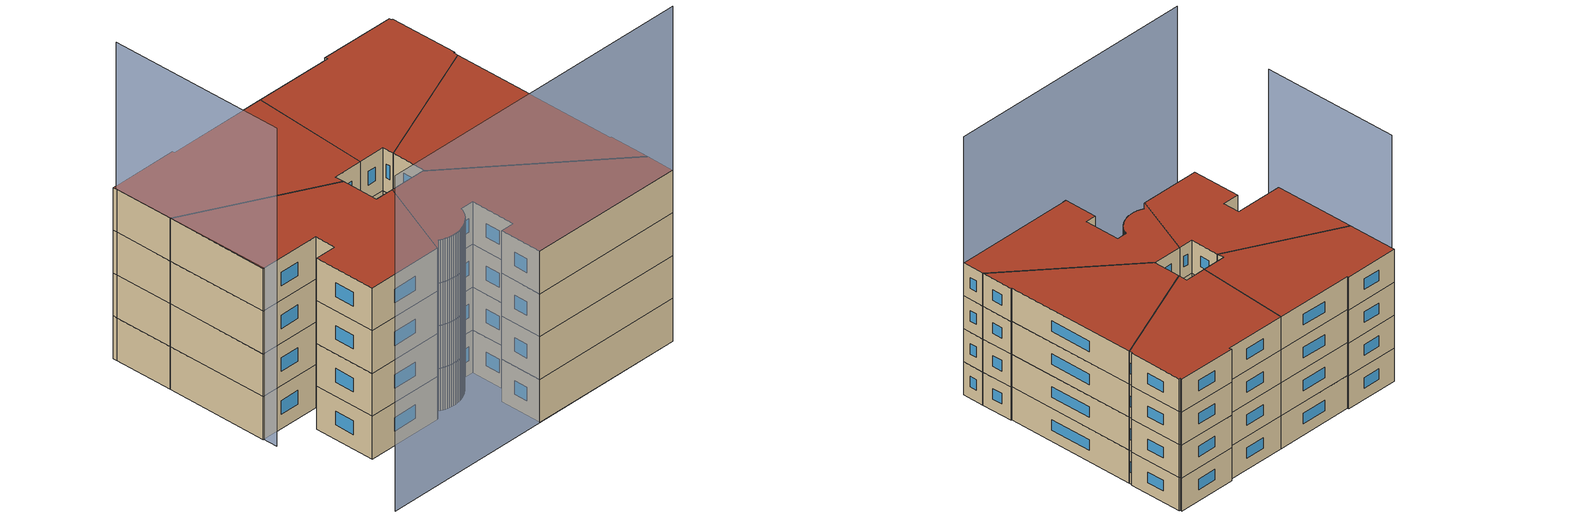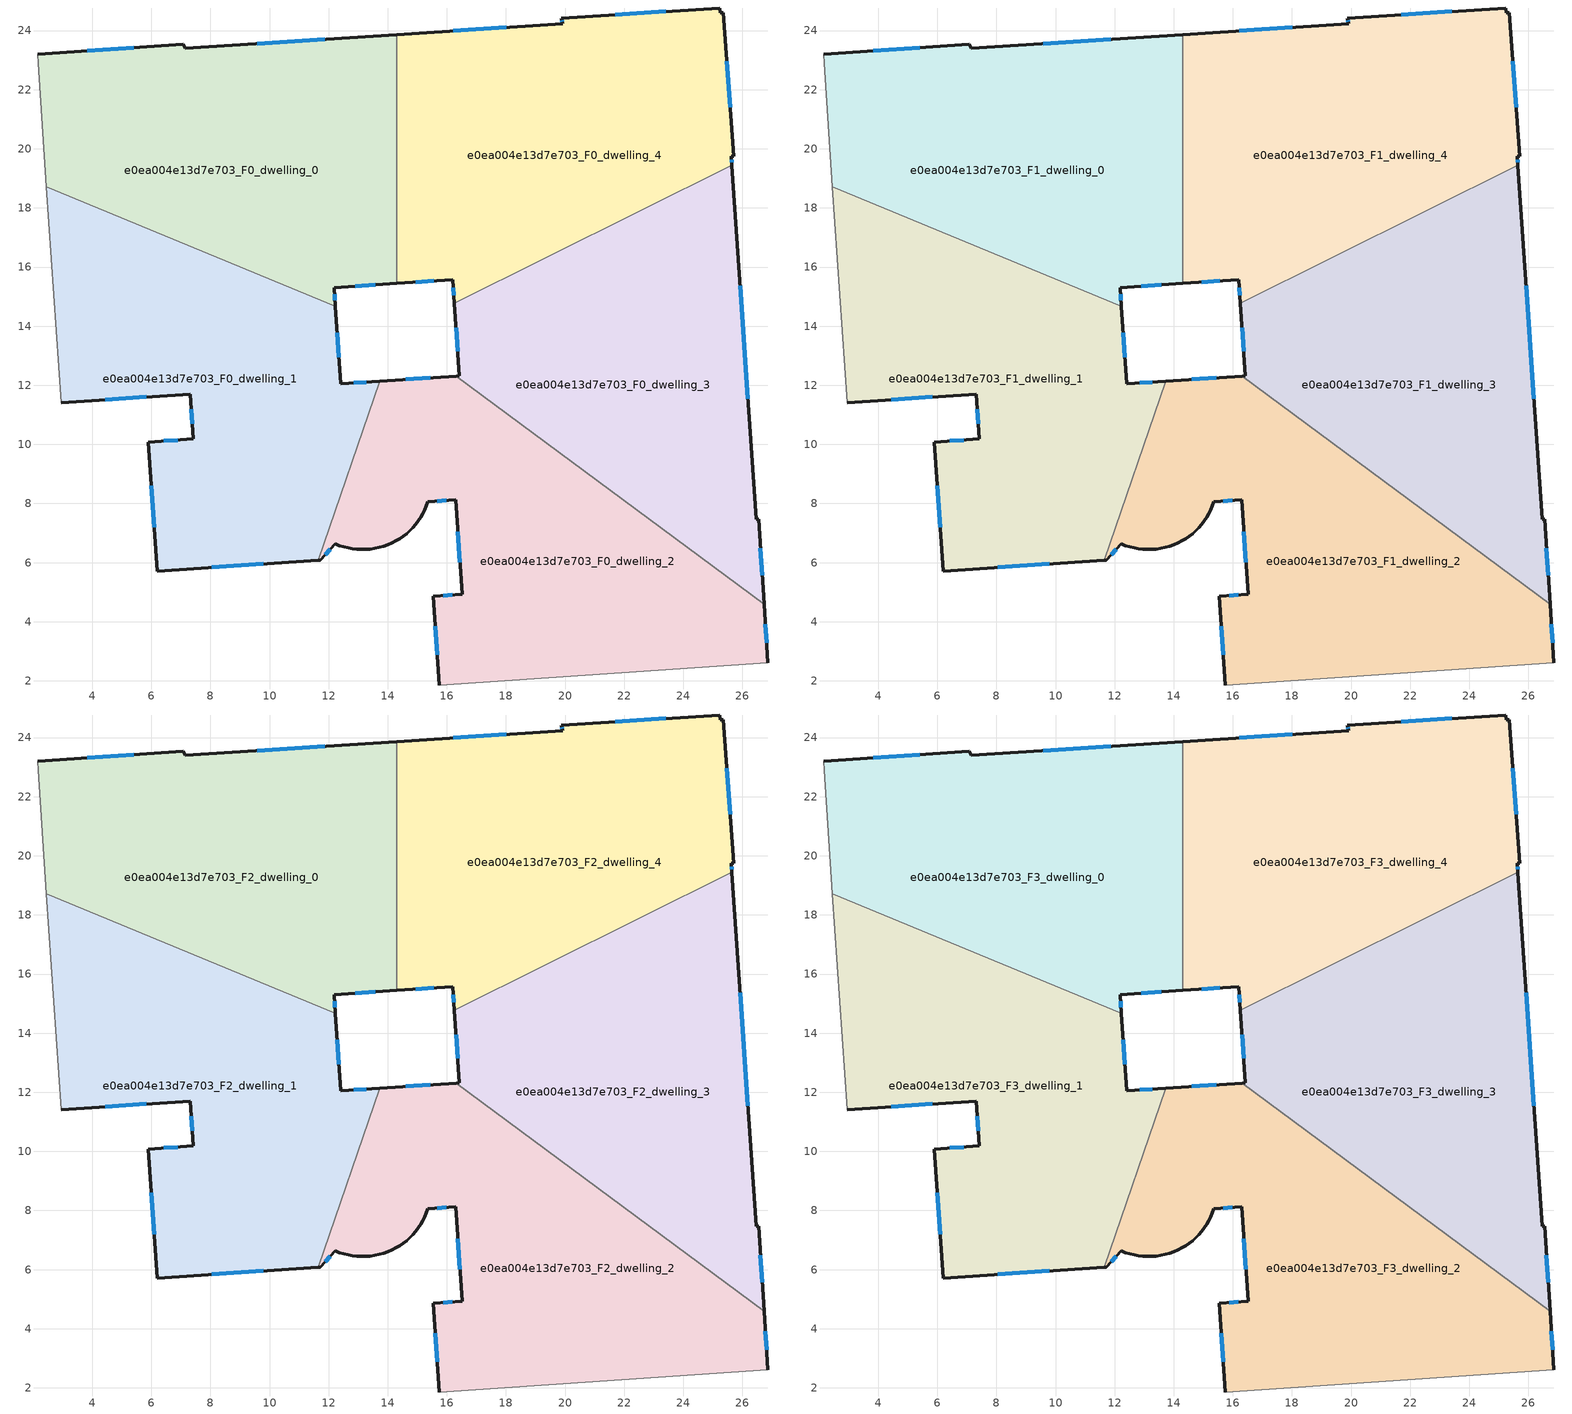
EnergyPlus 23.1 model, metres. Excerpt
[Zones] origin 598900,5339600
e0ea004e13d7e703_F0_dwelling_0
 floor ground (EU_floor_Construction): 14.3,23.86 14.3,15.44 12.19,15.3 12.23,14.67 2.45,18.72 2.17,22.9 2.16,23.2 7.09,23.54 7.15,23.4 z0
 wall outside (EU_wall_Construction): 14.3,23.86 7.15,23.4 7.09,23.54 2.16,23.2 / 12.23,14.67 12.19,15.3 14.3,15.44 z0:3
 wall adiabatic (EU_wall_Construction): 2.16,23.2 2.17,22.9 2.45,18.72 z0:3
 wall to e0ea004e13d7e703_F0_dwelling_4 (EU_wall_Construction): 14.3,15.44 14.3,23.86 z0:3
 wall to e0ea004e13d7e703_F0_dwelling_1 (EU_wall_Construction): 2.45,18.72 12.23,14.67 z0:3
 window (EU_Window_Construction): 5.41,23.42 3.83,23.32 / 11.87,23.71 9.58,23.56 / 12.91,15.35 13.58,15.39 / 12.22,14.88 12.2,15.09 z1.02:1.98
e0ea004e13d7e703_F0_dwelling_1
 floor ground (EU_floor_Construction): 12.23,14.67 12.41,12.05 13.73,12.14 11.64,6.08 6.2,5.71 5.91,10.08 7.42,10.18 7.32,11.7 2.95,11.41 2.45,18.72 z0
 wall outside (EU_wall_Construction): 2.95,11.41 7.32,11.7 7.42,10.18 5.91,10.08 6.2,5.71 11.64,6.08 / 13.73,12.14 12.41,12.05 12.23,14.67 z0:3
 wall adiabatic (EU_wall_Construction): 2.45,18.72 2.95,11.41 z0:3
 wall to e0ea004e13d7e703_F0_dwelling_2 (EU_wall_Construction): 11.64,6.08 13.73,12.14 z0:3
 window (EU_Window_Construction): 6.9,10.15 6.42,10.11 / 7.35,11.19 7.38,10.7 / 4.44,11.51 5.83,11.6 / 12.35,12.94 12.29,13.78 / 13.28,12.11 12.86,12.08 / 8.05,5.84 9.79,5.95 / 6.01,8.59 6.1,7.2 z1.02:1.98
e0ea004e13d7e703_F0_dwelling_2
 floor ground (EU_floor_Construction): 26.73,4.58 26.86,2.61 15.75,1.86 15.55,4.86 16.51,4.93 16.3,8.12 15.36,8.06 15.31,7.92 15.25,7.79 15.19,7.66 15.11,7.53 15.03,7.41 14.94,7.29 14.85,7.18 14.74,7.08 14.64,6.98 14.52,6.89 14.4,6.81 14.28,6.74 14.15,6.67 14.01,6.61 13.86,6.56 13.71,6.51 13.57,6.48 13.42,6.46 13.26,6.45 13.11,6.44 12.96,6.45 12.81,6.47 12.66,6.5 12.51,6.53 12.36,6.58 12.22,6.63 11.72,6.08 11.64,6.08 13.73,12.14 16.32,12.31 z0
 wall outside (EU_wall_Construction): 11.64,6.08 11.72,6.08 12.22,6.63 12.36,6.58 12.51,6.53 12.66,6.5 12.81,6.47 12.96,6.45 13.11,6.44 13.26,6.45 13.42,6.46 13.57,6.48 13.71,6.51 13.86,6.56 14.01,6.61 14.15,6.67 14.28,6.74 14.4,6.81 14.52,6.89 14.64,6.98 14.74,7.08 14.85,7.18 14.94,7.29 15.03,7.41 15.11,7.53 15.19,7.66 15.25,7.79 15.31,7.92 15.36,8.06 16.3,8.12 16.51,4.93 15.55,4.86 15.75,1.86 / 16.32,12.31 13.73,12.14 / 26.86,2.61 26.73,4.58 z0:3
 wall adiabatic (EU_wall_Construction): 15.75,1.86 26.86,2.61 z0:3
 wall to e0ea004e13d7e703_F0_dwelling_3 (EU_wall_Construction): 26.73,4.58 16.32,12.31 z0:3
 window (EU_Window_Construction): 11.89,6.27 12.05,6.45 / 15.44,12.25 14.61,12.2 / 26.82,3.28 26.78,3.91 / 15.61,3.84 15.68,2.88 / 16.18,4.91 15.87,4.89 / 16.37,7.04 16.44,6.02 / 15.68,8.08 15.98,8.1 z1.02:1.98
e0ea004e13d7e703_F0_dwelling_3
 floor ground (EU_floor_Construction): 25.64,19.44 26.47,7.47 26.55,7.47 26.73,4.58 16.32,12.31 16.42,12.32 16.26,14.78 z0
 wall outside (EU_wall_Construction): 26.73,4.58 26.55,7.47 26.47,7.47 25.64,19.44 / 16.26,14.78 16.42,12.32 16.32,12.31 z0:3
 wall to e0ea004e13d7e703_F0_dwelling_4 (EU_wall_Construction): 25.64,19.44 16.25,14.78 z0:3
 window (EU_Window_Construction): 26.67,5.57 26.61,6.49 / 16.31,13.94 16.36,13.15 / 26.19,11.54 25.92,15.36 z1.02:1.98
e0ea004e13d7e703_F0_dwelling_4
 floor ground (EU_floor_Construction): 25.36,24.6 25.7,19.75 25.62,19.74 25.64,19.44 16.26,14.78 16.2,15.57 14.3,15.44 14.3,23.86 19.93,24.23 19.86,24.42 25.23,24.76 25.25,24.6 z0
 wall outside (EU_wall_Construction): 25.64,19.44 25.62,19.74 25.7,19.75 25.36,24.6 25.25,24.6 25.23,24.76 19.86,24.42 19.93,24.23 14.3,23.86 / 14.3,15.44 16.2,15.57 16.26,14.78 z0:3
 window (EU_Window_Construction): 23.41,24.65 21.69,24.54 / 25.58,21.4 25.48,22.95 / 25.64,19.54 25.63,19.64 / 16.22,15.3 16.24,15.05 / 14.95,15.49 15.56,15.53 / 18.01,24.11 16.22,23.99 / 19.88,24.35 19.9,24.29 z1.02:1.98
e0ea004e13d7e703_F1_dwelling_0
 floor to e0ea004e13d7e703_F0_dwelling_0 (EU_floor_Construction): 14.3,23.86 14.3,15.44 12.19,15.3 12.23,14.67 2.45,18.72 2.17,22.9 2.15,23.2 7.09,23.54 7.15,23.4 z3
 wall outside (EU_wall_Construction): 14.3,23.86 7.15,23.4 7.09,23.54 2.16,23.2 / 12.23,14.67 12.19,15.3 14.3,15.44 z3:6
 wall adiabatic (EU_wall_Construction): 2.16,23.2 2.17,22.9 2.45,18.72 z3:6
 wall to e0ea004e13d7e703_F1_dwelling_4 (EU_wall_Construction): 14.3,15.44 14.3,23.86 z3:6
 wall to e0ea004e13d7e703_F1_dwelling_1 (EU_wall_Construction): 2.45,18.72 12.23,14.67 z3:6
 window (EU_Window_Construction): 5.41,23.42 3.83,23.32 / 11.87,23.71 9.58,23.56 / 12.91,15.35 13.58,15.39 / 12.22,14.88 12.2,15.09 z4.02:4.98
e0ea004e13d7e703_F1_dwelling_1
 floor to e0ea004e13d7e703_F0_dwelling_1 (EU_floor_Construction): 12.23,14.67 12.41,12.05 13.73,12.14 11.64,6.08 6.2,5.71 5.91,10.08 7.42,10.18 7.32,11.7 2.95,11.41 2.45,18.72 z3
 wall outside (EU_wall_Construction): 2.95,11.41 7.32,11.7 7.42,10.18 5.91,10.08 6.2,5.71 11.64,6.08 / 13.73,12.14 12.41,12.05 12.23,14.67 z3:6
 wall adiabatic (EU_wall_Construction): 2.45,18.72 2.95,11.41 z3:6
 wall to e0ea004e13d7e703_F1_dwelling_2 (EU_wall_Construction): 11.64,6.08 13.73,12.14 z3:6
 window (EU_Window_Construction): 6.9,10.15 6.42,10.11 / 7.35,11.19 7.38,10.7 / 4.44,11.51 5.83,11.6 / 12.35,12.94 12.29,13.78 / 13.28,12.11 12.86,12.08 / 8.05,5.84 9.79,5.95 / 6.01,8.59 6.1,7.2 z4.02:4.98
e0ea004e13d7e703_F1_dwelling_2
 floor to e0ea004e13d7e703_F0_dwelling_2 (EU_floor_Construction): 26.73,4.58 26.86,2.61 15.75,1.86 15.54,4.86 16.51,4.93 16.3,8.12 15.36,8.06 15.31,7.92 15.25,7.79 15.19,7.66 15.11,7.53 15.03,7.41 14.94,7.29 14.85,7.18 14.74,7.08 14.63,6.98 14.52,6.89 14.4,6.81 14.27,6.74 14.15,6.67 14,6.61 13.86,6.56 13.71,6.51 13.57,6.48 13.42,6.46 13.26,6.45 13.11,6.44 12.96,6.45 12.81,6.47 12.66,6.5 12.51,6.53 12.36,6.58 12.22,6.63 11.72,6.08 11.64,6.08 13.73,12.14 16.32,12.31 z3
 wall outside (EU_wall_Construction): 11.64,6.08 11.72,6.08 12.22,6.63 12.36,6.58 12.51,6.53 12.66,6.5 12.81,6.47 12.96,6.45 13.11,6.44 13.26,6.45 13.42,6.46 13.57,6.48 13.71,6.51 13.86,6.56 14.01,6.61 14.15,6.67 14.28,6.74 14.4,6.81 14.52,6.89 14.64,6.98 14.74,7.08 14.85,7.18 14.94,7.29 15.03,7.41 15.11,7.53 15.19,7.66 15.25,7.79 15.31,7.92 15.36,8.06 16.3,8.12 16.51,4.93 15.55,4.86 15.75,1.86 / 16.32,12.31 13.73,12.14 / 26.86,2.61 26.73,4.58 z3:6
 wall adiabatic (EU_wall_Construction): 15.75,1.86 26.86,2.61 z3:6
 wall to e0ea004e13d7e703_F1_dwelling_3 (EU_wall_Construction): 26.73,4.58 16.32,12.31 z3:6
 window (EU_Window_Construction): 11.89,6.27 12.05,6.45 / 15.44,12.25 14.61,12.2 / 26.82,3.28 26.78,3.91 / 15.61,3.84 15.68,2.88 / 16.18,4.91 15.87,4.89 / 16.37,7.04 16.44,6.02 / 15.68,8.08 15.98,8.1 z4.02:4.98
e0ea004e13d7e703_F1_dwelling_3
 floor to e0ea004e13d7e703_F0_dwelling_3 (EU_floor_Construction): 25.64,19.44 26.47,7.47 26.55,7.47 26.73,4.58 16.32,12.31 16.42,12.32 16.25,14.78 z3
 wall outside (EU_wall_Construction): 26.73,4.58 26.55,7.47 26.47,7.47 25.64,19.44 / 16.26,14.78 16.42,12.32 16.32,12.31 z3:6
 wall to e0ea004e13d7e703_F1_dwelling_4 (EU_wall_Construction): 25.64,19.44 16.25,14.78 z3:6
 window (EU_Window_Construction): 26.67,5.57 26.61,6.49 / 16.31,13.94 16.36,13.15 / 26.19,11.54 25.92,15.36 z4.02:4.98
e0ea004e13d7e703_F1_dwelling_4
 floor to e0ea004e13d7e703_F0_dwelling_4 (EU_floor_Construction): 25.36,24.6 25.7,19.75 25.62,19.74 25.64,19.44 16.25,14.78 16.2,15.57 14.3,15.44 14.3,23.86 19.92,24.23 19.86,24.42 25.23,24.76 25.25,24.6 z3
 wall outside (EU_wall_Construction): 25.64,19.44 25.62,19.74 25.7,19.75 25.36,24.6 25.25,24.6 25.23,24.76 19.86,24.42 19.93,24.23 14.3,23.86 / 14.3,15.44 16.2,15.57 16.26,14.78 z3:6
 window (EU_Window_Construction): 23.41,24.65 21.69,24.54 / 25.58,21.4 25.48,22.95 / 25.64,19.54 25.63,19.64 / 16.22,15.3 16.24,15.05 / 14.95,15.49 15.56,15.53 / 18.01,24.11 16.22,23.99 / 19.88,24.35 19.9,24.29 z4.02:4.98
e0ea004e13d7e703_F2_dwelling_0
 floor to e0ea004e13d7e703_F1_dwelling_0 (EU_floor_Construction): 14.3,23.86 14.3,15.44 12.19,15.3 12.23,14.67 2.45,18.72 2.17,22.9 2.15,23.2 7.09,23.54 7.15,23.4 z6
 wall outside (EU_wall_Construction): 14.3,23.86 7.15,23.4 7.09,23.54 2.16,23.2 / 12.23,14.67 12.19,15.3 14.3,15.44 z6:9
 wall adiabatic (EU_wall_Construction): 2.16,23.2 2.17,22.9 2.45,18.72 z6:9
 wall to e0ea004e13d7e703_F2_dwelling_4 (EU_wall_Construction): 14.3,15.44 14.3,23.86 z6:9
 wall to e0ea004e13d7e703_F2_dwelling_1 (EU_wall_Construction): 2.45,18.72 12.23,14.67 z6:9
 window (EU_Window_Construction): 5.41,23.42 3.83,23.32 / 11.87,23.71 9.58,23.56 / 12.91,15.35 13.58,15.39 / 12.22,14.88 12.2,15.09 z7.02:7.98
e0ea004e13d7e703_F2_dwelling_1
 floor to e0ea004e13d7e703_F1_dwelling_1 (EU_floor_Construction): 12.23,14.67 12.41,12.05 13.73,12.14 11.64,6.08 6.2,5.71 5.91,10.08 7.42,10.18 7.32,11.7 2.95,11.41 2.45,18.72 z6
 wall outside (EU_wall_Construction): 2.95,11.41 7.32,11.7 7.42,10.18 5.91,10.08 6.2,5.71 11.64,6.08 / 13.73,12.14 12.41,12.05 12.23,14.67 z6:9
 wall adiabatic (EU_wall_Construction): 2.45,18.72 2.95,11.41 z6:9
 wall to e0ea004e13d7e703_F2_dwelling_2 (EU_wall_Construction): 11.64,6.08 13.73,12.14 z6:9
 window (EU_Window_Construction): 6.9,10.15 6.42,10.11 / 7.35,11.19 7.38,10.7 / 4.44,11.51 5.83,11.6 / 12.35,12.94 12.29,13.78 / 13.28,12.11 12.86,12.08 / 8.05,5.84 9.79,5.95 / 6.01,8.59 6.1,7.2 z7.02:7.98
e0ea004e13d7e703_F2_dwelling_2
 floor to e0ea004e13d7e703_F1_dwelling_2 (EU_floor_Construction): 26.73,4.58 26.86,2.61 15.75,1.86 15.54,4.86 16.51,4.93 16.3,8.12 15.36,8.06 15.31,7.92 15.25,7.79 15.19,7.66 15.11,7.53 15.03,7.41 14.94,7.29 14.85,7.18 14.74,7.08 14.63,6.98 14.52,6.89 14.4,6.81 14.27,6.74 14.15,6.67 14,6.61 13.86,6.56 13.71,6.51 13.57,6.48 13.42,6.46 13.26,6.45 13.11,6.44 12.96,6.45 12.81,6.47 12.66,6.5 12.51,6.53 12.36,6.58 12.22,6.63 11.72,6.08 11.64,6.08 13.73,12.14 16.32,12.31 z6
 wall outside (EU_wall_Construction): 11.64,6.08 11.72,6.08 12.22,6.63 12.36,6.58 12.51,6.53 12.66,6.5 12.81,6.47 12.96,6.45 13.11,6.44 13.26,6.45 13.42,6.46 13.57,6.48 13.71,6.51 13.86,6.56 14.01,6.61 14.15,6.67 14.28,6.74 14.4,6.81 14.52,6.89 14.64,6.98 14.74,7.08 14.85,7.18 14.94,7.29 15.03,7.41 15.11,7.53 15.19,7.66 15.25,7.79 15.31,7.92 15.36,8.06 16.3,8.12 16.51,4.93 15.55,4.86 15.75,1.86 / 16.32,12.31 13.73,12.14 / 26.86,2.61 26.73,4.58 z6:9
 wall adiabatic (EU_wall_Construction): 15.75,1.86 26.86,2.61 z6:9
 wall to e0ea004e13d7e703_F2_dwelling_3 (EU_wall_Construction): 26.73,4.58 16.32,12.31 z6:9
 window (EU_Window_Construction): 11.89,6.27 12.05,6.45 / 15.44,12.25 14.61,12.2 / 26.82,3.28 26.78,3.91 / 15.61,3.84 15.68,2.88 / 16.18,4.91 15.87,4.89 / 16.37,7.04 16.44,6.02 / 15.68,8.08 15.98,8.1 z7.02:7.98
e0ea004e13d7e703_F2_dwelling_3
 floor to e0ea004e13d7e703_F1_dwelling_3 (EU_floor_Construction): 25.64,19.44 26.47,7.47 26.55,7.47 26.73,4.58 16.32,12.31 16.42,12.32 16.25,14.78 z6
 wall outside (EU_wall_Construction): 26.73,4.58 26.55,7.47 26.47,7.47 25.64,19.44 / 16.26,14.78 16.42,12.32 16.32,12.31 z6:9
 wall to e0ea004e13d7e703_F2_dwelling_4 (EU_wall_Construction): 25.64,19.44 16.25,14.78 z6:9
 window (EU_Window_Construction): 26.67,5.57 26.61,6.49 / 16.31,13.94 16.36,13.15 / 26.19,11.54 25.92,15.36 z7.02:7.98
e0ea004e13d7e703_F2_dwelling_4
 floor to e0ea004e13d7e703_F1_dwelling_4 (EU_floor_Construction): 25.36,24.6 25.7,19.75 25.62,19.74 25.64,19.44 16.25,14.78 16.2,15.57 14.3,15.44 14.3,23.86 19.92,24.23 19.86,24.42 25.23,24.76 25.25,24.6 z6
 wall outside (EU_wall_Construction): 25.64,19.44 25.62,19.74 25.7,19.75 25.36,24.6 25.25,24.6 25.23,24.76 19.86,24.42 19.93,24.23 14.3,23.86 / 14.3,15.44 16.2,15.57 16.26,14.78 z6:9
 window (EU_Window_Construction): 23.41,24.65 21.69,24.54 / 25.58,21.4 25.48,22.95 / 25.64,19.54 25.63,19.64 / 16.22,15.3 16.24,15.05 / 14.95,15.49 15.56,15.53 / 18.01,24.11 16.22,23.99 / 19.88,24.35 19.9,24.29 z7.02:7.98
e0ea004e13d7e703_F3_dwelling_0
 floor to e0ea004e13d7e703_F2_dwelling_0 (EU_floor_Construction): 14.3,23.86 14.3,15.44 12.19,15.3 12.23,14.67 2.45,18.72 2.17,22.9 2.15,23.2 7.09,23.54 7.15,23.4 z9
 wall outside (EU_wall_Construction): 14.3,23.86 7.15,23.4 7.09,23.54 2.16,23.2 / 12.23,14.67 12.19,15.3 14.3,15.44 z9:12
 wall adiabatic (EU_wall_Construction): 2.16,23.2 2.17,22.9 2.45,18.72 z9:12
 wall to e0ea004e13d7e703_F3_dwelling_4 (EU_wall_Construction): 14.3,15.44 14.3,23.86 z9:12
 wall to e0ea004e13d7e703_F3_dwelling_1 (EU_wall_Construction): 2.45,18.72 12.23,14.67 z9:12
 window (EU_Window_Construction): 5.41,23.42 3.83,23.32 / 11.87,23.71 9.58,23.56 / 12.91,15.35 13.58,15.39 / 12.22,14.88 12.2,15.09 z10.02:10.98
 roof outside (EU_roof_Construction): 14.3,15.44 14.3,23.86 7.15,23.4 7.09,23.54 2.16,23.2 2.17,22.9 2.45,18.72 12.23,14.67 12.19,15.3 z12
e0ea004e13d7e703_F3_dwelling_1
 floor to e0ea004e13d7e703_F2_dwelling_1 (EU_floor_Construction): 12.23,14.67 12.41,12.05 13.73,12.14 11.64,6.08 6.2,5.71 5.91,10.08 7.42,10.18 7.32,11.7 2.95,11.41 2.45,18.72 z9
 wall outside (EU_wall_Construction): 2.95,11.41 7.32,11.7 7.42,10.18 5.91,10.08 6.2,5.71 11.64,6.08 / 13.73,12.14 12.41,12.05 12.23,14.67 z9:12
 wall adiabatic (EU_wall_Construction): 2.45,18.72 2.95,11.41 z9:12
 wall to e0ea004e13d7e703_F3_dwelling_2 (EU_wall_Construction): 11.64,6.08 13.73,12.14 z9:12
 window (EU_Window_Construction): 6.9,10.15 6.42,10.11 / 7.35,11.19 7.38,10.7 / 4.44,11.51 5.83,11.6 / 12.35,12.94 12.29,13.78 / 13.28,12.11 12.86,12.08 / 8.05,5.84 9.79,5.95 / 6.01,8.59 6.1,7.2 z10.02:10.98
 roof outside (EU_roof_Construction): 11.64,6.08 13.73,12.14 12.41,12.05 12.23,14.67 2.45,18.72 2.95,11.41 7.32,11.7 7.42,10.18 5.91,10.08 6.2,5.71 z12
e0ea004e13d7e703_F3_dwelling_2
 floor to e0ea004e13d7e703_F2_dwelling_2 (EU_floor_Construction): 26.73,4.58 26.86,2.61 15.75,1.86 15.54,4.86 16.51,4.93 16.3,8.12 15.36,8.06 15.31,7.92 15.25,7.79 15.19,7.66 15.11,7.53 15.03,7.41 14.94,7.29 14.85,7.18 14.74,7.08 14.63,6.98 14.52,6.89 14.4,6.81 14.27,6.74 14.15,6.67 14,6.61 13.86,6.56 13.71,6.51 13.57,6.48 13.42,6.46 13.26,6.45 13.11,6.44 12.96,6.45 12.81,6.47 12.66,6.5 12.51,6.53 12.36,6.58 12.22,6.63 11.72,6.08 11.64,6.08 13.73,12.14 16.32,12.31 z9
 wall outside (EU_wall_Construction): 11.64,6.08 11.72,6.08 12.22,6.63 12.36,6.58 12.51,6.53 12.66,6.5 12.81,6.47 12.96,6.45 13.11,6.44 13.26,6.45 13.42,6.46 13.57,6.48 13.71,6.51 13.86,6.56 14.01,6.61 14.15,6.67 14.28,6.74 14.4,6.81 14.52,6.89 14.64,6.98 14.74,7.08 14.85,7.18 14.94,7.29 15.03,7.41 15.11,7.53 15.19,7.66 15.25,7.79 15.31,7.92 15.36,8.06 16.3,8.12 16.51,4.93 15.55,4.86 15.75,1.86 / 16.32,12.31 13.73,12.14 / 26.86,2.61 26.73,4.58 z9:12
 wall adiabatic (EU_wall_Construction): 15.75,1.86 26.86,2.61 z9:12
 wall to e0ea004e13d7e703_F3_dwelling_3 (EU_wall_Construction): 26.73,4.58 16.32,12.31 z9:12
 window (EU_Window_Construction): 11.89,6.27 12.05,6.45 / 15.44,12.25 14.61,12.2 / 26.82,3.28 26.78,3.91 / 15.61,3.84 15.68,2.88 / 16.18,4.91 15.87,4.89 / 16.37,7.04 16.44,6.02 / 15.68,8.08 15.98,8.1 z10.02:10.98
 roof outside (EU_roof_Construction): 26.86,2.61 26.73,4.58 16.32,12.31 13.73,12.14 11.64,6.08 11.72,6.08 12.22,6.63 12.36,6.58 12.51,6.53 12.66,6.5 12.81,6.47 12.96,6.45 13.11,6.44 13.26,6.45 13.42,6.46 13.57,6.48 13.71,6.51 13.86,6.56 14.01,6.61 14.15,6.67 14.28,6.74 14.4,6.81 14.52,6.89 14.64,6.98 14.74,7.08 14.85,7.18 14.94,7.29 15.03,7.41 15.11,7.53 15.19,7.66 15.25,7.79 15.31,7.92 15.36,8.06 16.3,8.12 16.51,4.93 15.55,4.86 15.75,1.86 z12
e0ea004e13d7e703_F3_dwelling_3
 floor to e0ea004e13d7e703_F2_dwelling_3 (EU_floor_Construction): 25.64,19.44 26.47,7.47 26.55,7.47 26.73,4.58 16.32,12.31 16.42,12.32 16.25,14.78 z9
 wall outside (EU_wall_Construction): 26.73,4.58 26.55,7.47 26.47,7.47 25.64,19.44 / 16.26,14.78 16.42,12.32 16.32,12.31 z9:12
 wall to e0ea004e13d7e703_F3_dwelling_4 (EU_wall_Construction): 25.64,19.44 16.25,14.78 z9:12
 window (EU_Window_Construction): 26.67,5.57 26.61,6.49 / 16.31,13.94 16.36,13.15 / 26.19,11.54 25.92,15.36 z10.02:10.98
 roof outside (EU_roof_Construction): 26.73,4.58 26.55,7.47 26.47,7.47 25.64,19.44 16.26,14.78 16.42,12.32 16.32,12.31 z12
e0ea004e13d7e703_F3_dwelling_4
 floor to e0ea004e13d7e703_F2_dwelling_4 (EU_floor_Construction): 25.36,24.6 25.7,19.75 25.62,19.74 25.64,19.44 16.25,14.78 16.2,15.57 14.3,15.44 14.3,23.86 19.92,24.23 19.86,24.42 25.23,24.76 25.25,24.6 z9
 wall outside (EU_wall_Construction): 25.64,19.44 25.62,19.74 25.7,19.75 25.36,24.6 25.25,24.6 25.23,24.76 19.86,24.42 19.93,24.23 14.3,23.86 / 14.3,15.44 16.2,15.57 16.26,14.78 z9:12
 window (EU_Window_Construction): 23.41,24.65 21.69,24.54 / 25.58,21.4 25.48,22.95 / 25.64,19.54 25.63,19.64 / 16.22,15.3 16.24,15.05 / 14.95,15.49 15.56,15.53 / 18.01,24.11 16.22,23.99 / 19.88,24.35 19.9,24.29 z10.02:10.98
 roof outside (EU_roof_Construction): 25.64,19.44 25.62,19.74 25.7,19.75 25.36,24.6 25.25,24.6 25.23,24.76 19.86,24.42 19.93,24.23 14.3,23.86 14.3,15.44 16.2,15.57 16.26,14.78 z12
shading: 3.64,1.04 26.86,2.62 z0:23.5; 2.17,22.96 3.06,10.41 z0:22.3
[Building]
EU S2 Campaign: North Axis=0; Terrain=City; Solar Distribution=FullExterior
[Site:Location]
Vienna: Latitude=48; Longitude=16.5; Time Zone=1; Elevation=183
[SizingPeriod:WeatherFileDays]
AnnualSizingPeriod: Begin Month=1; Begin Day of Month=1; End Month=12; End Day of Month=31; Day of Week for Start Day=Monday; Use Weather File Daylight Saving Period=No; Use Weather File Rain and Snow Indicators=No
[MATERIAL]
EU_InternalMass_Material: Roughness=MediumRough; Thickness=0.1; Conductivity=1; Density=1800; Specific Heat=900; Thermal Absorptance=0.9; Solar Absorptance=0.7; Visible Absorptance=0.7
[MATERIAL:NOMASS] Roughness=MediumRough; Thermal Absorptance=0.9; Solar Absorptance=0.7; Visible Absorptance=0.7
Name | Thermal Resistance
EU_wall_NoMass | 0.942466
EU_roof_NoMass | 0.551687
EU_floor_NoMass | 0.66527
[WINDOWMATERIAL:SIMPLEGLAZINGSYSTEM]
EU_Window_SimpleGlazing: UFactor=2.03367; Solar Heat Gain Coefficient=0.65; Visible Transmittance=0.65
[CONSTRUCTION]
EU_wall_Construction: EU_wall_NoMass
EU_roof_Construction: EU_roof_NoMass
EU_floor_Construction: EU_floor_NoMass
EU_Window_Construction: EU_Window_SimpleGlazing
EU_InternalMass_Construction: EU_InternalMass_Material
[ZONE] Type=1; Multiplier=1; Ceiling Height=autocalculate; Floor Area=autocalculate; Part of Total Floor Area=Yes
Name | Volume
e0ea004e13d7e703_F0_dwelling_0 | 253.245
e0ea004e13d7e703_F1_dwelling_0; e0ea004e13d7e703_F2_dwelling_0; e0ea004e13d7e703_F3_dwelling_0 | 253.247
e0ea004e13d7e703_F0_dwelling_1; e0ea004e13d7e703_F0_dwelling_2 | 253.243
e0ea004e13d7e703_F1_dwelling_1; e0ea004e13d7e703_F2_dwelling_1; e0ea004e13d7e703_F3_dwelling_1 | 253.241
e0ea004e13d7e703_F1_dwelling_2; e0ea004e13d7e703_F2_dwelling_2; e0ea004e13d7e703_F3_dwelling_2 | 253.246
e0ea004e13d7e703_F0_dwelling_3 | 253.233
e0ea004e13d7e703_F1_dwelling_3; e0ea004e13d7e703_F2_dwelling_3; e0ea004e13d7e703_F3_dwelling_3 | 253.232
e0ea004e13d7e703_F0_dwelling_4; e0ea004e13d7e703_F1_dwelling_4; e0ea004e13d7e703_F2_dwelling_4; e0ea004e13d7e703_F3_dwelling_4 | 253.25
[INTERNALMASS] Construction=EU_InternalMass_Construction
Name | Zone or ZoneList | Surface Area
e0ea004e13d7e703_F0_dwelling_0_EU_InternalMass | e0ea004e13d7e703_F0_dwelling_0 | 84.4152
e0ea004e13d7e703_F0_dwelling_1_EU_InternalMass | e0ea004e13d7e703_F0_dwelling_1 | 84.4139
e0ea004e13d7e703_F0_dwelling_2_EU_InternalMass | e0ea004e13d7e703_F0_dwelling_2 | 84.4143
e0ea004e13d7e703_F0_dwelling_3_EU_InternalMass | e0ea004e13d7e703_F0_dwelling_3 | 84.4107
e0ea004e13d7e703_F0_dwelling_4_EU_InternalMass | e0ea004e13d7e703_F0_dwelling_4 | 84.4165
e0ea004e13d7e703_F1_dwelling_0_EU_InternalMass | e0ea004e13d7e703_F1_dwelling_0 | 84.4152
e0ea004e13d7e703_F1_dwelling_1_EU_InternalMass | e0ea004e13d7e703_F1_dwelling_1 | 84.4139
e0ea004e13d7e703_F1_dwelling_2_EU_InternalMass | e0ea004e13d7e703_F1_dwelling_2 | 84.4143
e0ea004e13d7e703_F1_dwelling_3_EU_InternalMass | e0ea004e13d7e703_F1_dwelling_3 | 84.4107
e0ea004e13d7e703_F1_dwelling_4_EU_InternalMass | e0ea004e13d7e703_F1_dwelling_4 | 84.4165
e0ea004e13d7e703_F2_dwelling_0_EU_InternalMass | e0ea004e13d7e703_F2_dwelling_0 | 84.4152
e0ea004e13d7e703_F2_dwelling_1_EU_InternalMass | e0ea004e13d7e703_F2_dwelling_1 | 84.4139
e0ea004e13d7e703_F2_dwelling_2_EU_InternalMass | e0ea004e13d7e703_F2_dwelling_2 | 84.4143
e0ea004e13d7e703_F2_dwelling_3_EU_InternalMass | e0ea004e13d7e703_F2_dwelling_3 | 84.4107
e0ea004e13d7e703_F2_dwelling_4_EU_InternalMass | e0ea004e13d7e703_F2_dwelling_4 | 84.4165
e0ea004e13d7e703_F3_dwelling_0_EU_InternalMass | e0ea004e13d7e703_F3_dwelling_0 | 84.4152
e0ea004e13d7e703_F3_dwelling_1_EU_InternalMass | e0ea004e13d7e703_F3_dwelling_1 | 84.4139
e0ea004e13d7e703_F3_dwelling_2_EU_InternalMass | e0ea004e13d7e703_F3_dwelling_2 | 84.4143
e0ea004e13d7e703_F3_dwelling_3_EU_InternalMass | e0ea004e13d7e703_F3_dwelling_3 | 84.4107
e0ea004e13d7e703_F3_dwelling_4_EU_InternalMass | e0ea004e13d7e703_F3_dwelling_4 | 84.4165
[OTHEREQUIPMENT] Fuel Type=Electricity; Design Level Calculation Method=Watts/Area; Power per Zone Floor Area=1; Fraction Latent=0; Fraction Radiant=0; Fraction Lost=0; Carbon Dioxide Generation Rate=0; EndUse Subcategory=EU_Step8_InternalGains
Name | Zone or ZoneList or Space or SpaceList | Schedule
EU_Step8_InternalGain_e0ea004e13d7e703_F0_dwelling_0_f000 | e0ea004e13d7e703_F0_dwelling_0 | EU_Step8_GainSchedule_e0ea004e13d7e703_F0_dwelling_0_f000
EU_Step8_InternalGain_e0ea004e13d7e703_F0_dwelling_1_f000 | e0ea004e13d7e703_F0_dwelling_1 | EU_Step8_GainSchedule_e0ea004e13d7e703_F0_dwelling_1_f000
EU_Step8_InternalGain_e0ea004e13d7e703_F0_dwelling_2_f000 | e0ea004e13d7e703_F0_dwelling_2 | EU_Step8_GainSchedule_e0ea004e13d7e703_F0_dwelling_2_f000
EU_Step8_InternalGain_e0ea004e13d7e703_F0_dwelling_3_f000 | e0ea004e13d7e703_F0_dwelling_3 | EU_Step8_GainSchedule_e0ea004e13d7e703_F0_dwelling_3_f000
EU_Step8_InternalGain_e0ea004e13d7e703_F0_dwelling_4_f000 | e0ea004e13d7e703_F0_dwelling_4 | EU_Step8_GainSchedule_e0ea004e13d7e703_F0_dwelling_4_f000
EU_Step8_InternalGain_e0ea004e13d7e703_F1_dwelling_0_f000 | e0ea004e13d7e703_F1_dwelling_0 | EU_Step8_GainSchedule_e0ea004e13d7e703_F1_dwelling_0_f000
EU_Step8_InternalGain_e0ea004e13d7e703_F1_dwelling_1_f000 | e0ea004e13d7e703_F1_dwelling_1 | EU_Step8_GainSchedule_e0ea004e13d7e703_F1_dwelling_1_f000
EU_Step8_InternalGain_e0ea004e13d7e703_F1_dwelling_2_f000 | e0ea004e13d7e703_F1_dwelling_2 | EU_Step8_GainSchedule_e0ea004e13d7e703_F1_dwelling_2_f000
EU_Step8_InternalGain_e0ea004e13d7e703_F1_dwelling_3_f000 | e0ea004e13d7e703_F1_dwelling_3 | EU_Step8_GainSchedule_e0ea004e13d7e703_F1_dwelling_3_f000
EU_Step8_InternalGain_e0ea004e13d7e703_F1_dwelling_4_f000 | e0ea004e13d7e703_F1_dwelling_4 | EU_Step8_GainSchedule_e0ea004e13d7e703_F1_dwelling_4_f000
EU_Step8_InternalGain_e0ea004e13d7e703_F2_dwelling_0_f000 | e0ea004e13d7e703_F2_dwelling_0 | EU_Step8_GainSchedule_e0ea004e13d7e703_F2_dwelling_0_f000
EU_Step8_InternalGain_e0ea004e13d7e703_F2_dwelling_1_f000 | e0ea004e13d7e703_F2_dwelling_1 | EU_Step8_GainSchedule_e0ea004e13d7e703_F2_dwelling_1_f000
EU_Step8_InternalGain_e0ea004e13d7e703_F2_dwelling_2_f000 | e0ea004e13d7e703_F2_dwelling_2 | EU_Step8_GainSchedule_e0ea004e13d7e703_F2_dwelling_2_f000
EU_Step8_InternalGain_e0ea004e13d7e703_F2_dwelling_3_f000 | e0ea004e13d7e703_F2_dwelling_3 | EU_Step8_GainSchedule_e0ea004e13d7e703_F2_dwelling_3_f000
EU_Step8_InternalGain_e0ea004e13d7e703_F2_dwelling_4_f000 | e0ea004e13d7e703_F2_dwelling_4 | EU_Step8_GainSchedule_e0ea004e13d7e703_F2_dwelling_4_f000
EU_Step8_InternalGain_e0ea004e13d7e703_F3_dwelling_0_f000 | e0ea004e13d7e703_F3_dwelling_0 | EU_Step8_GainSchedule_e0ea004e13d7e703_F3_dwelling_0_f000
EU_Step8_InternalGain_e0ea004e13d7e703_F3_dwelling_1_f000 | e0ea004e13d7e703_F3_dwelling_1 | EU_Step8_GainSchedule_e0ea004e13d7e703_F3_dwelling_1_f000
EU_Step8_InternalGain_e0ea004e13d7e703_F3_dwelling_2_f000 | e0ea004e13d7e703_F3_dwelling_2 | EU_Step8_GainSchedule_e0ea004e13d7e703_F3_dwelling_2_f000
EU_Step8_InternalGain_e0ea004e13d7e703_F3_dwelling_3_f000 | e0ea004e13d7e703_F3_dwelling_3 | EU_Step8_GainSchedule_e0ea004e13d7e703_F3_dwelling_3_f000
EU_Step8_InternalGain_e0ea004e13d7e703_F3_dwelling_4_f000 | e0ea004e13d7e703_F3_dwelling_4 | EU_Step8_GainSchedule_e0ea004e13d7e703_F3_dwelling_4_f000
[ZONEVENTILATION:DESIGNFLOWRATE] Schedule=EU_AlwaysOn; Design Flow Rate Calculation Method=AirChanges/Hour; Air Changes per Hour=0.530523; Ventilation Type=Natural; Fan Pressure Rise=0; Fan Total Efficiency=1; Constant Term Coefficient=1; Temperature Term Coefficient=0; Velocity Term Coefficient=0; Velocity Squared Term Coefficient=0; Minimum Indoor Temperature=-100; Maximum Indoor Temperature=100; Delta Temperature=-100; Minimum Outdoor Temperature=-100; Maximum Outdoor Temperature=100; Maximum Wind Speed=40
Name | Zone or ZoneList or Space or SpaceList
EU_ConstantAir_e0ea004e13d7e703_F0_dwelling_0 | e0ea004e13d7e703_F0_dwelling_0
EU_ConstantAir_e0ea004e13d7e703_F0_dwelling_1 | e0ea004e13d7e703_F0_dwelling_1
EU_ConstantAir_e0ea004e13d7e703_F0_dwelling_2 | e0ea004e13d7e703_F0_dwelling_2
EU_ConstantAir_e0ea004e13d7e703_F0_dwelling_3 | e0ea004e13d7e703_F0_dwelling_3
EU_ConstantAir_e0ea004e13d7e703_F0_dwelling_4 | e0ea004e13d7e703_F0_dwelling_4
EU_ConstantAir_e0ea004e13d7e703_F1_dwelling_0 | e0ea004e13d7e703_F1_dwelling_0
EU_ConstantAir_e0ea004e13d7e703_F1_dwelling_1 | e0ea004e13d7e703_F1_dwelling_1
EU_ConstantAir_e0ea004e13d7e703_F1_dwelling_2 | e0ea004e13d7e703_F1_dwelling_2
EU_ConstantAir_e0ea004e13d7e703_F1_dwelling_3 | e0ea004e13d7e703_F1_dwelling_3
EU_ConstantAir_e0ea004e13d7e703_F1_dwelling_4 | e0ea004e13d7e703_F1_dwelling_4
EU_ConstantAir_e0ea004e13d7e703_F2_dwelling_0 | e0ea004e13d7e703_F2_dwelling_0
EU_ConstantAir_e0ea004e13d7e703_F2_dwelling_1 | e0ea004e13d7e703_F2_dwelling_1
EU_ConstantAir_e0ea004e13d7e703_F2_dwelling_2 | e0ea004e13d7e703_F2_dwelling_2
EU_ConstantAir_e0ea004e13d7e703_F2_dwelling_3 | e0ea004e13d7e703_F2_dwelling_3
EU_ConstantAir_e0ea004e13d7e703_F2_dwelling_4 | e0ea004e13d7e703_F2_dwelling_4
EU_ConstantAir_e0ea004e13d7e703_F3_dwelling_0 | e0ea004e13d7e703_F3_dwelling_0
EU_ConstantAir_e0ea004e13d7e703_F3_dwelling_1 | e0ea004e13d7e703_F3_dwelling_1
EU_ConstantAir_e0ea004e13d7e703_F3_dwelling_2 | e0ea004e13d7e703_F3_dwelling_2
EU_ConstantAir_e0ea004e13d7e703_F3_dwelling_3 | e0ea004e13d7e703_F3_dwelling_3
EU_ConstantAir_e0ea004e13d7e703_F3_dwelling_4 | e0ea004e13d7e703_F3_dwelling_4
[HVACTEMPLATE:THERMOSTAT] Constant Heating Setpoint=20; Constant Cooling Setpoint=50
EU_HeatOnly_e0ea004e13d7e703_F0_dwelling_0; EU_HeatOnly_e0ea004e13d7e703_F0_dwelling_1; EU_HeatOnly_e0ea004e13d7e703_F0_dwelling_2; EU_HeatOnly_e0ea004e13d7e703_F0_dwelling_3; EU_HeatOnly_e0ea004e13d7e703_F0_dwelling_4; EU_HeatOnly_e0ea004e13d7e703_F1_dwelling_0; EU_HeatOnly_e0ea004e13d7e703_F1_dwelling_1; EU_HeatOnly_e0ea004e13d7e703_F1_dwelling_2; EU_HeatOnly_e0ea004e13d7e703_F1_dwelling_3; EU_HeatOnly_e0ea004e13d7e703_F1_dwelling_4; EU_HeatOnly_e0ea004e13d7e703_F2_dwelling_0; EU_HeatOnly_e0ea004e13d7e703_F2_dwelling_1; EU_HeatOnly_e0ea004e13d7e703_F2_dwelling_2; EU_HeatOnly_e0ea004e13d7e703_F2_dwelling_3; EU_HeatOnly_e0ea004e13d7e703_F2_dwelling_4; EU_HeatOnly_e0ea004e13d7e703_F3_dwelling_0; EU_HeatOnly_e0ea004e13d7e703_F3_dwelling_1; EU_HeatOnly_e0ea004e13d7e703_F3_dwelling_2; EU_HeatOnly_e0ea004e13d7e703_F3_dwelling_3; EU_HeatOnly_e0ea004e13d7e703_F3_dwelling_4
[HVACTEMPLATE:ZONE:IDEALLOADSAIRSYSTEM] System Availability Schedule=EU_AlwaysOn; Maximum Heating Supply Air Temperature=50; Minimum Cooling Supply Air Temperature=13; Maximum Heating Supply Air Humidity Ratio=0.0156; Minimum Cooling Supply Air Humidity Ratio=0.0077; Heating Limit=NoLimit; Cooling Limit=NoLimit; Heating Availability Schedule=EU_AlwaysOn; Cooling Availability Schedule=EU_CoolingOff; Dehumidification Control Type=ConstantSensibleHeatRatio; Cooling Sensible Heat Ratio=0.7; Dehumidification Setpoint=60; Humidification Control Type=None; Humidification Setpoint=30; Outdoor Air Method=None; Outdoor Air Flow Rate per Person=0.00944; Outdoor Air Flow Rate per Zone Floor Area=0; Outdoor Air Flow Rate per Zone=0; Demand Controlled Ventilation Type=None; Outdoor Air Economizer Type=NoEconomizer; Heat Recovery Type=None; Sensible Heat Recovery Effectiveness=0.7; Latent Heat Recovery Effectiveness=0.65
Name | Template Thermostat
e0ea004e13d7e703_F0_dwelling_0 | EU_HeatOnly_e0ea004e13d7e703_F0_dwelling_0
e0ea004e13d7e703_F0_dwelling_1 | EU_HeatOnly_e0ea004e13d7e703_F0_dwelling_1
e0ea004e13d7e703_F0_dwelling_2 | EU_HeatOnly_e0ea004e13d7e703_F0_dwelling_2
e0ea004e13d7e703_F0_dwelling_3 | EU_HeatOnly_e0ea004e13d7e703_F0_dwelling_3
e0ea004e13d7e703_F0_dwelling_4 | EU_HeatOnly_e0ea004e13d7e703_F0_dwelling_4
e0ea004e13d7e703_F1_dwelling_0 | EU_HeatOnly_e0ea004e13d7e703_F1_dwelling_0
e0ea004e13d7e703_F1_dwelling_1 | EU_HeatOnly_e0ea004e13d7e703_F1_dwelling_1
e0ea004e13d7e703_F1_dwelling_2 | EU_HeatOnly_e0ea004e13d7e703_F1_dwelling_2
e0ea004e13d7e703_F1_dwelling_3 | EU_HeatOnly_e0ea004e13d7e703_F1_dwelling_3
e0ea004e13d7e703_F1_dwelling_4 | EU_HeatOnly_e0ea004e13d7e703_F1_dwelling_4
e0ea004e13d7e703_F2_dwelling_0 | EU_HeatOnly_e0ea004e13d7e703_F2_dwelling_0
e0ea004e13d7e703_F2_dwelling_1 | EU_HeatOnly_e0ea004e13d7e703_F2_dwelling_1
e0ea004e13d7e703_F2_dwelling_2 | EU_HeatOnly_e0ea004e13d7e703_F2_dwelling_2
e0ea004e13d7e703_F2_dwelling_3 | EU_HeatOnly_e0ea004e13d7e703_F2_dwelling_3
e0ea004e13d7e703_F2_dwelling_4 | EU_HeatOnly_e0ea004e13d7e703_F2_dwelling_4
e0ea004e13d7e703_F3_dwelling_0 | EU_HeatOnly_e0ea004e13d7e703_F3_dwelling_0
e0ea004e13d7e703_F3_dwelling_1 | EU_HeatOnly_e0ea004e13d7e703_F3_dwelling_1
e0ea004e13d7e703_F3_dwelling_2 | EU_HeatOnly_e0ea004e13d7e703_F3_dwelling_2
e0ea004e13d7e703_F3_dwelling_3 | EU_HeatOnly_e0ea004e13d7e703_F3_dwelling_3
e0ea004e13d7e703_F3_dwelling_4 | EU_HeatOnly_e0ea004e13d7e703_F3_dwelling_4
[SIZING:ZONE] Zone Cooling Design Supply Air Temperature Input Method=SupplyAirTemperature; Zone Cooling Design Supply Air Temperature=13; Zone Heating Design Supply Air Temperature Input Method=SupplyAirTemperature; Zone Heating Design Supply Air Temperature=50; Zone Cooling Design Supply Air Humidity Ratio=0.008; Zone Heating Design Supply Air Humidity Ratio=0.008; Cooling Design Air Flow Method=DesignDay; Cooling Design Air Flow Rate=0; Cooling Minimum Air Flow per Zone Floor Area=0.000762; Cooling Minimum Air Flow=0; Cooling Minimum Air Flow Fraction=0.2; Heating Design Air Flow Method=DesignDay; Heating Design Air Flow Rate=0; Heating Maximum Air Flow per Zone Floor Area=0.002032; Heating Maximum Air Flow=0.141576; Heating Maximum Air Flow Fraction=0.3; Account for Dedicated Outdoor Air System=No; Dedicated Outdoor Air System Control Strategy=NeutralSupplyAir; Dedicated Outdoor Air Low Setpoint Temperature for Design=autosize; Dedicated Outdoor Air High Setpoint Temperature for Design=autosize; Zone Load Sizing Method=Sensible Load Only No Latent Load; Zone Latent Cooling Design Supply Air Humidity Ratio Input Method=HumidityRatioDifference; Zone Cooling Design Supply Air Humidity Ratio Difference=0.005; Zone Latent Heating Design Supply Air Humidity Ratio Input Method=HumidityRatioDifference; Zone Humidification Design Supply Air Humidity Ratio Difference=0.005
e0ea004e13d7e703_F0_dwelling_0; e0ea004e13d7e703_F0_dwelling_1; e0ea004e13d7e703_F0_dwelling_2; e0ea004e13d7e703_F0_dwelling_3; e0ea004e13d7e703_F0_dwelling_4; e0ea004e13d7e703_F1_dwelling_0; e0ea004e13d7e703_F1_dwelling_1; e0ea004e13d7e703_F1_dwelling_2; e0ea004e13d7e703_F1_dwelling_3; e0ea004e13d7e703_F1_dwelling_4; e0ea004e13d7e703_F2_dwelling_0; e0ea004e13d7e703_F2_dwelling_1; e0ea004e13d7e703_F2_dwelling_2; e0ea004e13d7e703_F2_dwelling_3; e0ea004e13d7e703_F2_dwelling_4; e0ea004e13d7e703_F3_dwelling_0; e0ea004e13d7e703_F3_dwelling_1; e0ea004e13d7e703_F3_dwelling_2; e0ea004e13d7e703_F3_dwelling_3; e0ea004e13d7e703_F3_dwelling_4
[SCHEDULE:CONSTANT]
Name | Hourly Value
EU_AlwaysOn | 1
EU_CoolingOff | 0
[SCHEDULE:FILE] Column Number=1; Rows to Skip at Top=0; Number of Hours of Data=8760; Column Separator=Comma; Interpolate to Timestep=No; Minutes per Item=60; Adjust Schedule for Daylight Savings=Yes
Name | File
EU_Step8_GainSchedule_e0ea004e13d7e703_F0_dwelling_0_f000 | ../../schedules/e0ea004e13d7e703/e0ea004e13d7e703_F0_dwelling_0_f000_gain.csv
EU_Step8_GainSchedule_e0ea004e13d7e703_F0_dwelling_1_f000 | ../../schedules/e0ea004e13d7e703/e0ea004e13d7e703_F0_dwelling_1_f000_gain.csv
EU_Step8_GainSchedule_e0ea004e13d7e703_F0_dwelling_2_f000 | ../../schedules/e0ea004e13d7e703/e0ea004e13d7e703_F0_dwelling_2_f000_gain.csv
EU_Step8_GainSchedule_e0ea004e13d7e703_F0_dwelling_3_f000 | ../../schedules/e0ea004e13d7e703/e0ea004e13d7e703_F0_dwelling_3_f000_gain.csv
EU_Step8_GainSchedule_e0ea004e13d7e703_F0_dwelling_4_f000 | ../../schedules/e0ea004e13d7e703/e0ea004e13d7e703_F0_dwelling_4_f000_gain.csv
EU_Step8_GainSchedule_e0ea004e13d7e703_F1_dwelling_0_f000 | ../../schedules/e0ea004e13d7e703/e0ea004e13d7e703_F1_dwelling_0_f000_gain.csv
EU_Step8_GainSchedule_e0ea004e13d7e703_F1_dwelling_1_f000 | ../../schedules/e0ea004e13d7e703/e0ea004e13d7e703_F1_dwelling_1_f000_gain.csv
EU_Step8_GainSchedule_e0ea004e13d7e703_F1_dwelling_2_f000 | ../../schedules/e0ea004e13d7e703/e0ea004e13d7e703_F1_dwelling_2_f000_gain.csv
EU_Step8_GainSchedule_e0ea004e13d7e703_F1_dwelling_3_f000 | ../../schedules/e0ea004e13d7e703/e0ea004e13d7e703_F1_dwelling_3_f000_gain.csv
EU_Step8_GainSchedule_e0ea004e13d7e703_F1_dwelling_4_f000 | ../../schedules/e0ea004e13d7e703/e0ea004e13d7e703_F1_dwelling_4_f000_gain.csv
EU_Step8_GainSchedule_e0ea004e13d7e703_F2_dwelling_0_f000 | ../../schedules/e0ea004e13d7e703/e0ea004e13d7e703_F2_dwelling_0_f000_gain.csv
EU_Step8_GainSchedule_e0ea004e13d7e703_F2_dwelling_1_f000 | ../../schedules/e0ea004e13d7e703/e0ea004e13d7e703_F2_dwelling_1_f000_gain.csv
EU_Step8_GainSchedule_e0ea004e13d7e703_F2_dwelling_2_f000 | ../../schedules/e0ea004e13d7e703/e0ea004e13d7e703_F2_dwelling_2_f000_gain.csv
EU_Step8_GainSchedule_e0ea004e13d7e703_F2_dwelling_3_f000 | ../../schedules/e0ea004e13d7e703/e0ea004e13d7e703_F2_dwelling_3_f000_gain.csv
EU_Step8_GainSchedule_e0ea004e13d7e703_F2_dwelling_4_f000 | ../../schedules/e0ea004e13d7e703/e0ea004e13d7e703_F2_dwelling_4_f000_gain.csv
EU_Step8_GainSchedule_e0ea004e13d7e703_F3_dwelling_0_f000 | ../../schedules/e0ea004e13d7e703/e0ea004e13d7e703_F3_dwelling_0_f000_gain.csv
EU_Step8_GainSchedule_e0ea004e13d7e703_F3_dwelling_1_f000 | ../../schedules/e0ea004e13d7e703/e0ea004e13d7e703_F3_dwelling_1_f000_gain.csv
EU_Step8_GainSchedule_e0ea004e13d7e703_F3_dwelling_2_f000 | ../../schedules/e0ea004e13d7e703/e0ea004e13d7e703_F3_dwelling_2_f000_gain.csv
EU_Step8_GainSchedule_e0ea004e13d7e703_F3_dwelling_3_f000 | ../../schedules/e0ea004e13d7e703/e0ea004e13d7e703_F3_dwelling_3_f000_gain.csv
EU_Step8_GainSchedule_e0ea004e13d7e703_F3_dwelling_4_f000 | ../../schedules/e0ea004e13d7e703/e0ea004e13d7e703_F3_dwelling_4_f000_gain.csv
